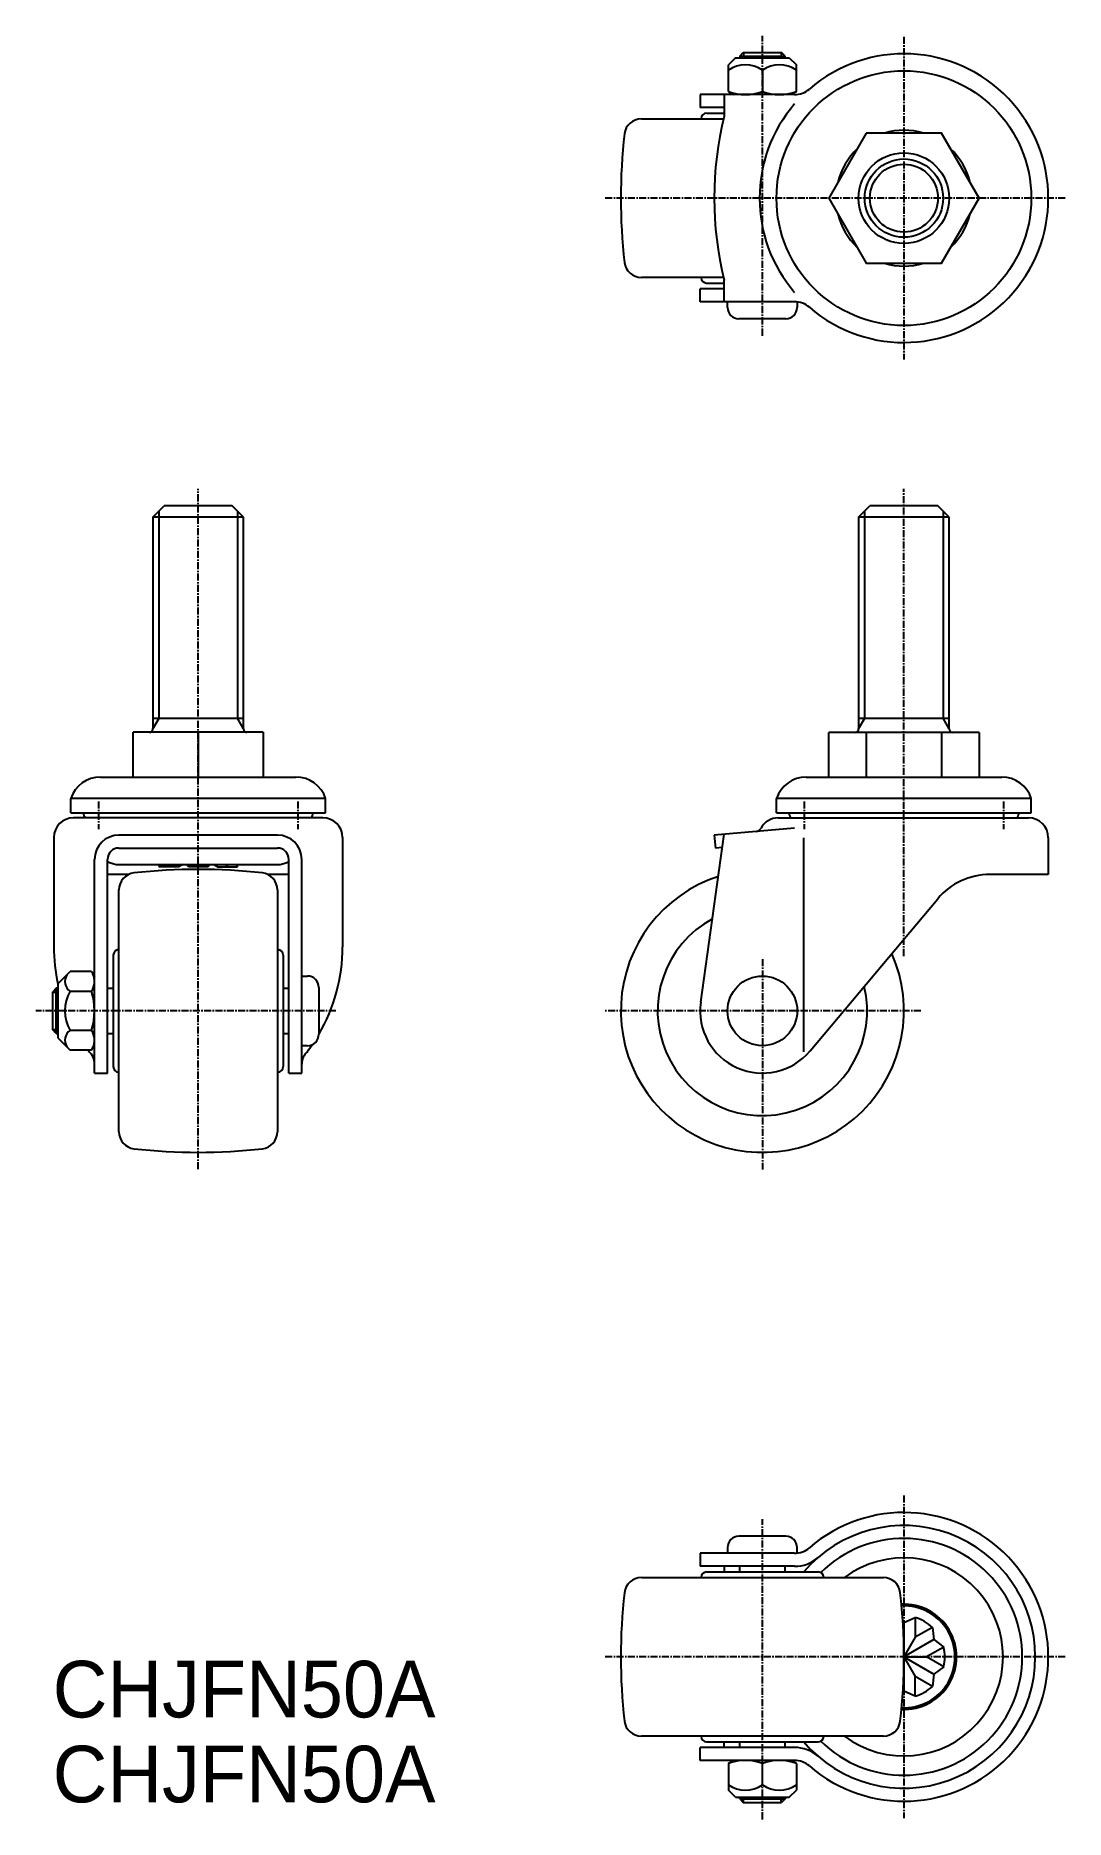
# Model space of a CAD drawing. Extents: x -3256 to -3074, y -900 to -585.
import ezdxf

# ---------------------------------------------------------------- set-up
doc = ezdxf.new("R2010")
doc.units = 0
doc.linetypes.add('CENTER', pattern=[2, 1.25, -0.25, 0.25, -0.25])
doc.layers.get('0').update_dxf_attribs({"linetype": 'CONTINUOUS'})
doc.layers.get('DEFPOINTS').update_dxf_attribs({"linetype": 'CONTINUOUS'})
doc.layers.add('CENTER', color=1, linetype='CENTER')

msp = doc.modelspace()

# ---------------------------------------------------------------- linework, layer by layer
at = {"color": 7, "linetype": 'CONTINUOUS'}
for p, q in [((-3132.56, -588.85), (-3133.81, -590.1)), ((-3132.56, -588.85), (-3123.06, -588.85)), ((-3131.81, -588.57), (-3131.18, -587.95)), ((-3131.81, -588.57), (-3123.81, -588.57)), ((-3131.81, -588.57), (-3131.81, -588.85)), ((-3131.18, -587.95), (-3124.43, -587.95)), ((-3123.81, -588.57), (-3124.43, -587.95)), ((-3123.81, -588.85), (-3123.81, -588.57)), ((-3123.06, -588.85), (-3121.81, -590.1)), ((-3133.81, -594.81), (-3133.81, -590.1)), ((-3127.81, -591.03), (-3127.81, -594.81)), ((-3121.81, -594.81), (-3121.81, -590.1)), ((-3138.81, -595.35), (-3138.81, -597.65)), ((-3122.12, -595.35), (-3138.81, -595.35)), ((-3134.53, -595.35), (-3134.53, -599.16)), ((-3133.81, -594.81), (-3132.88, -595.35)), ((-3121.81, -594.81), (-3122.73, -595.35)), ((-3134.53, -597.65), (-3138.81, -597.65)), ((-3137.65, -598.65), (-3134.53, -598.65)), ((-3149.18, -599.65), (-3134.65, -599.65)), ((-3138.65, -599.65), (-3138.65, -599.6)), ((-3134.65, -627.65), (-3149.18, -627.65)), ((-3134.53, -629.65), (-3138.81, -629.65)), ((-3138.81, -631.95), (-3138.81, -629.65)), ((-3138.65, -627.65), (-3138.65, -627.7)), ((-3137.65, -628.65), (-3134.53, -628.65)), ((-3134.53, -631.95), (-3134.53, -628.14)), ((-3122.12, -631.95), (-3138.81, -631.95)), ((-3133.96, -632.95), (-3133.96, -631.95)), ((-3121.66, -631.97), (-3121.66, -632.95)), ((-3123.66, -634.95), (-3131.96, -634.95)), ((-3235.45, -670.01), (-3233.45, -668.01)), ((-3235.45, -670.01), (-3235.45, -707.41)), ((-3219.45, -670.01), (-3235.45, -670.01)), ((-3221.45, -668.01), (-3233.45, -668.01)), ((-3219.45, -670.01), (-3221.45, -668.01)), ((-3219.45, -707.41), (-3219.45, -670.01)), ((-3110.81, -670.02), (-3108.81, -668.02)), ((-3110.81, -670.02), (-3110.81, -707.42)), ((-3094.81, -670.02), (-3110.81, -670.02)), ((-3096.81, -668.02), (-3108.81, -668.02)), ((-3094.81, -670.02), (-3096.81, -668.02)), ((-3094.81, -707.42), (-3094.81, -670.02)), ((-3235.45, -705.54), (-3219.45, -705.54)), ((-3110.81, -705.54), (-3094.81, -705.54)), ((-3215.95, -708.01), (-3238.95, -708.01)), ((-3238.95, -715.91), (-3238.95, -708.01)), ((-3227.45, -708.01), (-3227.45, -715.91)), ((-3215.95, -708.01), (-3215.95, -715.91)), ((-3089.53, -708.02), (-3116.09, -708.02)), ((-3116.09, -715.92), (-3116.09, -708.02)), ((-3109.45, -708.02), (-3109.45, -715.92)), ((-3096.17, -708.02), (-3096.17, -715.92)), ((-3089.53, -708.02), (-3089.53, -715.92)), ((-3244.72, -715.91), (-3210.18, -715.91)), ((-3120.08, -715.92), (-3085.54, -715.92)), ((-3204.95, -719.71), (-3249.95, -719.71)), ((-3249.95, -722.21), (-3249.95, -719.71)), ((-3204.95, -722.21), (-3204.95, -719.71)), ((-3080.31, -719.72), (-3125.31, -719.72)), ((-3125.31, -722.22), (-3125.31, -719.72)), ((-3080.31, -722.22), (-3080.31, -719.72)), ((-3249.95, -722.21), (-3204.95, -722.21)), ((-3205.45, -723.12), (-3249.45, -723.12)), ((-3125.31, -722.22), (-3080.31, -722.22)), ((-3125, -723.13), (-3080.81, -723.13)), ((-3252.95, -726.62), (-3252.95, -745.89)), ((-3213.45, -726.17), (-3241.45, -726.17)), ((-3201.95, -726.62), (-3201.95, -745.89)), ((-3138.7, -755.69), (-3134.53, -726.02)), ((-3122.12, -724.94), (-3136.31, -726.18)), ((-3136.31, -726.18), (-3136.11, -728.47)), ((-3120.56, -726.63), (-3120.56, -764.43)), ((-3077.31, -726.63), (-3077.31, -733.13)), ((-3245.75, -768.21), (-3245.75, -730.47)), ((-3243.45, -768.21), (-3243.45, -730.46)), ((-3241.45, -728.46), (-3213.45, -728.46)), ((-3211.45, -768.21), (-3211.45, -730.46)), ((-3209.15, -768.21), (-3209.15, -730.47)), ((-3134.86, -728.36), (-3136.11, -728.47)), ((-3239.72, -733.12), (-3243.45, -733.12)), ((-3241.95, -731.35), (-3212.95, -731.35)), ((-3234.22, -731.35), (-3234.4, -731.75)), ((-3230.92, -731.75), (-3234.4, -731.75)), ((-3232.22, -731.35), (-3232.66, -731.75)), ((-3230.22, -731.35), (-3230.92, -731.75)), ((-3229.19, -731.75), (-3229.45, -731.35)), ((-3225.71, -731.75), (-3229.19, -731.75)), ((-3225.71, -731.75), (-3225.45, -731.35)), ((-3224.68, -731.35), (-3223.99, -731.75)), ((-3223.99, -731.75), (-3220.5, -731.75)), ((-3222.68, -731.35), (-3222.24, -731.75)), ((-3220.68, -731.35), (-3220.5, -731.75)), ((-3211.45, -733.12), (-3215.18, -733.12)), ((-3077.31, -733.13), (-3087.64, -733.13)), ((-3241.45, -778.59), (-3241.45, -735.84)), ((-3213.45, -735.84), (-3213.45, -778.59)), ((-3119.38, -764.29), (-3096.83, -737.41)), ((-3241.45, -746.37), (-3241.5, -746.38)), ((-3213.45, -746.37), (-3213.4, -746.38)), ((-3242.45, -747.38), (-3242.45, -767.06)), ((-3212.45, -747.38), (-3212.45, -767.06)), ((-3252.25, -752.47), (-3250.07, -750.29)), ((-3252.25, -752.47), (-3252.25, -761.97)), ((-3246.29, -750.29), (-3250.07, -750.29)), ((-3246.29, -750.29), (-3245.75, -751.22)), ((-3209.15, -751.07), (-3208.15, -751.07)), ((-3252.53, -753.22), (-3253.15, -753.84)), ((-3253.15, -760.59), (-3253.15, -753.84)), ((-3252.53, -761.22), (-3252.53, -753.22)), ((-3252.25, -753.22), (-3252.53, -753.22)), ((-3250.07, -753.75), (-3246.29, -753.75)), ((-3243.45, -753.22), (-3242.45, -753.22)), ((-3212.45, -753.22), (-3211.45, -753.22)), ((-3206.15, -753.07), (-3206.15, -761.37)), ((-3252.53, -761.22), (-3253.15, -760.59)), ((-3252.53, -761.22), (-3252.25, -761.22)), ((-3252.25, -761.97), (-3250.07, -764.15)), ((-3246.29, -760.68), (-3250.07, -760.68)), ((-3243.45, -761.22), (-3242.45, -761.22)), ((-3212.45, -761.22), (-3211.45, -761.22)), ((-3246.29, -764.15), (-3250.07, -764.15)), ((-3246.29, -764.15), (-3245.75, -763.22)), ((-3208.15, -763.37), (-3209.15, -763.37)), ((-3245.75, -768.21), (-3243.45, -768.21)), ((-3241.45, -768.06), (-3241.5, -768.06)), ((-3213.45, -768.06), (-3213.4, -768.06)), ((-3211.45, -768.21), (-3209.15, -768.21)), ((-3123.66, -850.04), (-3131.96, -850.04)), ((-3122.12, -853.04), (-3138.81, -853.04)), ((-3138.81, -853.04), (-3138.81, -855.34)), ((-3133.96, -852.04), (-3133.96, -853.04)), ((-3121.66, -853.01), (-3121.66, -852.04)), ((-3122.12, -855.34), (-3138.81, -855.34)), ((-3137.65, -856.34), (-3117.96, -856.34)), ((-3134.53, -855.34), (-3134.53, -856.34)), ((-3131.81, -856.34), (-3131.81, -855.34)), ((-3123.81, -856.34), (-3123.81, -855.34)), ((-3149.18, -857.34), (-3106.43, -857.34)), ((-3138.65, -857.34), (-3138.65, -857.29)), ((-3116.96, -857.34), (-3116.97, -857.29)), ((-3103, -865.18), (-3102.81, -865.26)), ((-3102.81, -865.26), (-3100.81, -864.39)), ((-3102.81, -865.26), (-3102.81, -871.34)), ((-3100.81, -864.39), (-3100.81, -867.87)), ((-3097.79, -866.13), (-3100.81, -867.87)), ((-3097.79, -866.13), (-3097.54, -868.3)), ((-3100.81, -867.87), (-3102.81, -871.34)), ((-3097.54, -868.3), (-3102.81, -871.34)), ((-3095.79, -869.6), (-3098.81, -871.34)), ((-3097.54, -868.3), (-3095.79, -869.6)), ((-3102.81, -871.34), (-3098.81, -871.34)), ((-3102.81, -871.34), (-3097.54, -874.38)), ((-3102.81, -871.34), (-3102.81, -877.42)), ((-3102.81, -871.34), (-3100.81, -874.8)), ((-3095.79, -873.08), (-3098.81, -871.34)), ((-3097.79, -876.55), (-3100.81, -874.8)), ((-3100.81, -878.29), (-3100.81, -874.8)), ((-3097.54, -874.38), (-3097.79, -876.55)), ((-3095.79, -873.08), (-3097.54, -874.38)), ((-3102.81, -877.42), (-3103, -877.5)), ((-3100.81, -878.29), (-3102.81, -877.42)), ((-3106.43, -885.34), (-3149.18, -885.34)), ((-3138.65, -885.34), (-3138.65, -885.39)), ((-3116.96, -885.34), (-3116.97, -885.39)), ((-3122.12, -887.34), (-3138.81, -887.34)), ((-3138.81, -889.64), (-3138.81, -887.34)), ((-3137.65, -886.34), (-3117.96, -886.34)), ((-3134.53, -887.34), (-3134.53, -886.34)), ((-3131.81, -887.34), (-3131.81, -886.34)), ((-3123.81, -887.34), (-3123.81, -886.34)), ((-3122.12, -889.64), (-3138.81, -889.64)), ((-3133.81, -890.17), (-3132.88, -889.64)), ((-3133.81, -890.17), (-3133.81, -894.89)), ((-3127.81, -893.96), (-3127.81, -890.17)), ((-3121.81, -890.17), (-3122.73, -889.64)), ((-3121.81, -890.17), (-3121.81, -894.89)), ((-3132.56, -896.14), (-3133.81, -894.89)), ((-3132.56, -896.14), (-3123.06, -896.14)), ((-3131.81, -896.41), (-3131.81, -896.14)), ((-3131.81, -896.41), (-3123.81, -896.41)), ((-3131.81, -896.41), (-3131.18, -897.04)), ((-3131.18, -897.04), (-3124.43, -897.04)), ((-3123.81, -896.41), (-3124.43, -897.04)), ((-3123.81, -896.14), (-3123.81, -896.41)), ((-3123.06, -896.14), (-3121.81, -894.89))]:
    msp.add_line(p, q, dxfattribs=at)
at = {"color": 3, "linetype": 'CONTINUOUS'}
for p, q in [((-3131.13, -587.95), (-3131.13, -588.85)), ((-3124.48, -587.95), (-3124.48, -588.85)), ((-3234.37, -705.54), (-3234.37, -668.93)), ((-3220.53, -668.93), (-3220.53, -705.54)), ((-3109.72, -705.54), (-3109.72, -668.93)), ((-3095.89, -668.93), (-3095.89, -705.54)), ((-3235.45, -707.41), (-3234.37, -705.54)), ((-3219.45, -707.41), (-3220.53, -705.54)), ((-3110.81, -707.42), (-3109.72, -705.54)), ((-3094.81, -707.42), (-3095.89, -705.54)), ((-3253.15, -753.89), (-3252.25, -753.89)), ((-3253.15, -760.54), (-3252.25, -760.54)), ((-3131.13, -897.04), (-3131.13, -896.14)), ((-3124.48, -897.04), (-3124.48, -896.14))]:
    msp.add_line(p, q, dxfattribs=at)
at = {"color": 7, "linetype": 'CONTINUOUS'}
msp.add_lwpolyline([(-3109.45, -602.15), (-3116.09, -613.65), (-3109.45, -625.15), (-3096.17, -625.15), (-3089.53, -613.65), (-3096.17, -602.15)], close=True, dxfattribs=at)
for centre, radius in [((-3102.81, -613.65), 22.5), ((-3102.81, -613.65), 8), ((-3102.81, -613.65), 6), ((-3127.81, -757.22), 6.15)]:
    msp.add_circle(centre, radius, dxfattribs=at)
at = {"color": 3, "linetype": 'CONTINUOUS'}
msp.add_circle((-3102.81, -613.65), 6.92, dxfattribs=at)
at = {"color": 7, "linetype": 'CONTINUOUS'}
for centre, radius, start, end in [((-3102.81, -613.65), 25.5, 229.1069, 130.8931), ((-3130.81, -595.41), 5.31, 55.6158, 124.3842), ((-3124.81, -595.41), 5.31, 55.6158, 124.3842), ((-3130.81, -586.68), 8.67, 249.7438, 290.2562), ((-3124.81, -586.68), 8.67, 249.7438, 290.2562), ((-3122.12, -591.35), 4, 270, 310.8931), ((-3137.65, -599.65), 1, 90, 177), ((-3102.81, -613.65), 25.5, 139.2303, 220.7697), ((-3149.18, -602.65), 3, 90, 173.4885), ((-3076.31, -613.65), 60, 166.0221, 193.9779), ((-3102.81, -613.65), 12, 73.4022, 106.5978), ((-3052.81, -613.65), 100, 173.4885, 186.5115), ((-3102.81, -613.65), 12, 133.4022, 166.5978), ((-3102.81, -613.65), 12, 13.4022, 46.5978), ((-3102.81, -613.65), 12, 193.4022, 226.5978), ((-3102.81, -613.65), 12, 313.4022, 346.5978), ((-3149.18, -624.65), 3, 186.5115, 270), ((-3102.81, -613.65), 12, 253.4022, 286.5978), ((-3137.65, -627.65), 1, 183, 270), ((-3131.96, -632.95), 2, 180, 270), ((-3123.66, -632.95), 2, 270, 0), ((-3122.12, -635.95), 4, 49.1069, 90), ((-3236.05, -707.41), 0.6, 270, 0), ((-3218.85, -707.41), 0.6, 180, 270), ((-3111.41, -707.42), 0.6, 270, 0), ((-3094.21, -707.42), 0.6, 180, 270), ((-3244.72, -721.41), 5.5, 90, 161.9955), ((-3210.18, -721.41), 5.5, 18.0045, 90), ((-3120.08, -721.42), 5.5, 90, 161.9955), ((-3085.54, -721.42), 5.5, 18.0045, 90), ((-3249.45, -726.62), 3.5, 90, 180), ((-3245.05, -721.69), 2.78, 190.7807, 210.9566), ((-3209.85, -721.69), 2.78, 329.0434, 349.2193), ((-3205.45, -726.62), 3.5, 0, 90), ((-3125, -726.63), 3.5, 90, 152.2599), ((-3120.41, -721.7), 2.78, 190.7807, 210.9566), ((-3085.21, -721.7), 2.78, 329.0434, 349.2193), ((-3080.81, -726.63), 3.5, 0, 90), ((-3241.45, -730.47), 4.3, 90, 180), ((-3213.45, -730.47), 4.3, 0, 90), ((-3128.98, -724.53), 1, 275, 332.2599), ((-3241.45, -730.46), 2, 90, 180), ((-3241.41, -727.38), 4, 239.3458, 262.2497), ((-3213.45, -730.46), 2, 0, 90), ((-3213.49, -727.38), 4, 277.7503, 300.6542), ((-3238.45, -735.84), 3, 96.5115, 180), ((-3227.45, -832.22), 100, 83.4885, 96.5115), ((-3216.45, -735.84), 3, 0, 83.4885), ((-3127.81, -757.22), 25, 108.1039, 23.8961), ((-3087.64, -745.13), 12, 90, 140), ((-3127.81, -757.22), 18.5, 118.4837, 13.5163), ((-3222.22, -745.89), 30.73, 180, 192.3394), ((-3241.45, -747.38), 1, 93, 180), ((-3213.45, -747.38), 1, 0, 87), ((-3232.68, -745.89), 30.73, 329.6895, 0), ((-3248.92, -752.02), 2.08, 146.3736, 236.3736), ((-3248.82, -752.02), 3.07, 325.6158, 25.6158), ((-3208.15, -753.07), 2, 0, 90), ((-3244.07, -757.22), 6.93, 150, 210), ((-3257.22, -757.22), 11.46, 342.412, 17.588), ((-3127.81, -757.22), 11, 172, 320), ((-3248.92, -762.41), 2.08, 123.6264, 213.6264), ((-3248.82, -762.41), 3.07, 334.3842, 34.3842), ((-3208.15, -761.37), 2, 270, 0), ((-3222.22, -745.89), 30.73, 216.4477, 217.1128), ((-3248.72, -766.63), 2.97, 0, 47.831), ((-3206.18, -766.63), 2.97, 132.169, 180), ((-3232.68, -745.89), 30.73, 322.8872, 325.8071), ((-3241.45, -767.06), 1, 180, 267), ((-3213.45, -767.06), 1, 273, 0), ((-3238.45, -778.59), 3, 180, 263.4885), ((-3216.45, -778.59), 3, 276.5115, 0), ((-3227.45, -682.22), 100, 263.4885, 276.5115), ((-3102.81, -871.34), 25.5, 229.1069, 130.8931), ((-3131.96, -852.04), 2, 90, 180), ((-3123.66, -852.04), 2, 0, 90), ((-3102.81, -871.34), 23.2, 220.2821, 139.7179), ((-3102.81, -871.34), 20.91, 225.374, 134.626), ((-3122.12, -849.04), 4, 270, 310.8931), ((-3122.12, -849.04), 6.3, 270, 310.8931), ((-3102.81, -871.34), 17.5, 233.1301, 126.8699), ((-3137.65, -857.34), 1, 90, 177), ((-3117.96, -857.34), 1, 3, 90), ((-3052.81, -871.34), 100, 173.4885, 186.5115), ((-3149.18, -860.34), 3, 90, 173.4885), ((-3106.43, -860.34), 3, 6.5115, 90), ((-3202.81, -871.34), 100, 353.4885, 6.5115), ((-3102.81, -871.34), 9.3, 267.3348, 92.6652), ((-3102.81, -871.34), 9, 267.4208, 92.5792), ((-3102.81, -871.34), 7.23, 46.0542, 73.9458), ((-3102.81, -871.34), 7.23, 346.0542, 13.9458), ((-3102.81, -871.34), 7.23, 286.0542, 313.9458), ((-3149.18, -882.34), 3, 186.5115, 270), ((-3137.65, -885.34), 1, 183, 270), ((-3117.96, -885.34), 1, 270, 357), ((-3106.43, -882.34), 3, 270, 353.4885), ((-3122.12, -893.64), 6.3, 49.1069, 90), ((-3130.81, -898.3), 8.67, 69.7438, 110.2562), ((-3124.81, -898.3), 8.67, 69.7438, 110.2562), ((-3122.12, -893.64), 4, 49.1069, 90), ((-3130.81, -889.58), 5.31, 235.6158, 304.3842), ((-3124.81, -889.58), 5.31, 235.6158, 304.3842)]:
    msp.add_arc(centre, radius, start, end, dxfattribs=at)
at = {"layer": 'CENTER', "color": 1, "linetype": 'CENTER'}
for p, q in [((-3127.81, -637.95), (-3127.81, -584.95)), ((-3102.81, -585.15), (-3102.81, -642.15)), ((-3102.81, -585.15), (-3102.81, -642.15)), ((-3074.31, -613.65), (-3155.8, -613.65)), ((-3227.45, -785.21), (-3227.45, -665.01)), ((-3102.81, -747.54), (-3102.81, -665.02)), ((-3245.05, -720.21), (-3245.05, -725.12)), ((-3209.85, -720.21), (-3209.85, -725.12)), ((-3120.41, -720.22), (-3120.41, -725.13)), ((-3085.21, -720.22), (-3085.21, -725.13)), ((-3127.81, -748.07), (-3127.81, -785.22)), ((-3203.15, -757.22), (-3256.15, -757.22)), ((-3099.81, -757.22), (-3155.81, -757.22)), ((-3102.81, -842.84), (-3102.81, -899.84)), ((-3102.81, -842.84), (-3102.81, -899.84)), ((-3127.81, -900.04), (-3127.81, -847.04)), ((-3074.31, -871.34), (-3155.8, -871.34))]:
    msp.add_line(p, q, dxfattribs=at)
at = {"layer": 'DEFPOINTS', "color": 0, "linetype": 'BYBLOCK'}
for p in [(-3235.61, -707.82), (-3110.97, -707.82)]:
    msp.add_point(p, dxfattribs=at)

# ---------------------------------------------------------------- texts
at = {"color": 7, "linetype": 'CONTINUOUS'}
for p in [(-3253.15, -882.04), (-3253.15, -897.04)]:
    msp.add_text('CHJFN50A', height=10, dxfattribs=at).set_placement(p)

doc.saveas('drawing.dxf')
